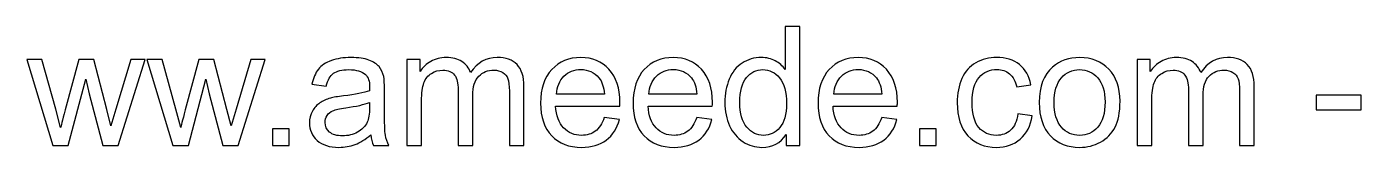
# Model space of a CAD drawing. Header units: inches. Extents: x 37.6 to 85.3, y -40.2 to -18.7.
# Drawn here: x 70.5 to 77.94, y -40.2 to -39.52 of the extents above; entities that cross this region are included whole.
import ezdxf

# ---------------------------------------------------------------- set-up
doc = ezdxf.new("R2010")
doc.units = ezdxf.units.IN
doc.header["$MEASUREMENT"] = 0
doc.layers.add('Layer 1', color=7, linetype='Continuous')

msp = doc.modelspace()

# ---------------------------------------------------------------- linework, layer by layer
at = {"layer": 'Layer 1', "color": 250}
for points, knots in [([(74.7357, -40.185), (74.7357, -40.185), (74.7357, -40.1239), (74.7357, -40.1239), (74.7357, -40.1239), (74.7053, -40.1714), (74.6604, -40.1952), (74.6012, -40.1952), (74.6012, -40.1952), (74.5629, -40.1952), (74.5277, -40.1847), (74.4957, -40.1635), (74.4957, -40.1635), (74.4635, -40.1425), (74.4386, -40.113), (74.4208, -40.0753), (74.4208, -40.0753), (74.4032, -40.0374), (74.3944, -39.9939), (74.3944, -39.9448), (74.3944, -39.9448), (74.3944, -39.8969), (74.4024, -39.8534), (74.4184, -39.8143), (74.4184, -39.8143), (74.4344, -39.7754), (74.4584, -39.7454), (74.4904, -39.7247), (74.4904, -39.7247), (74.5222, -39.7038), (74.5581, -39.6934), (74.5975, -39.6934), (74.5975, -39.6934), (74.6266, -39.6934), (74.6524, -39.6996), (74.675, -39.7118), (74.675, -39.7118), (74.6975, -39.724), (74.7159, -39.7401), (74.7302, -39.7597), (74.7302, -39.7597), (74.7302, -39.7597), (74.7302, -39.5209), (74.7302, -39.5209), (74.7302, -39.5209), (74.7302, -39.5209), (74.8118, -39.5209), (74.8118, -39.5209), (74.8118, -39.5209), (74.8118, -39.5209), (74.8118, -40.185), (74.8118, -40.185), (74.8118, -40.185), (74.8118, -40.185), (74.7357, -40.185), (74.7357, -40.185)], [0, 0, 0, 0, 0.066667, 0.066667, 0.066667, 0.066667, 0.133333, 0.133333, 0.133333, 0.133333, 0.2, 0.2, 0.2, 0.2, 0.266667, 0.266667, 0.266667, 0.266667, 0.333333, 0.333333, 0.333333, 0.333333, 0.4, 0.4, 0.4, 0.4, 0.466667, 0.466667, 0.466667, 0.466667, 0.533333, 0.533333, 0.533333, 0.533333, 0.6, 0.6, 0.6, 0.6, 0.666667, 0.666667, 0.666667, 0.666667, 0.733333, 0.733333, 0.733333, 0.733333, 0.8, 0.8, 0.8, 0.8, 0.866667, 0.866667, 0.866667, 0.866667, 1, 1, 1, 1]), ([(70.6453, -40.185), (70.6453, -40.185), (70.4998, -39.7036), (70.4998, -39.7036), (70.4998, -39.7036), (70.4998, -39.7036), (70.5851, -39.7036), (70.5851, -39.7036), (70.5851, -39.7036), (70.5851, -39.7036), (70.662, -39.9814), (70.662, -39.9814), (70.662, -39.9814), (70.662, -39.9814), (70.6892, -40.0848), (70.6892, -40.0848), (70.6892, -40.0848), (70.6902, -40.0797), (70.6986, -40.0467), (70.7141, -39.9856), (70.7141, -39.9856), (70.7141, -39.9856), (70.7903, -39.7036), (70.7903, -39.7036), (70.7903, -39.7036), (70.7903, -39.7036), (70.8739, -39.7036), (70.8739, -39.7036), (70.8739, -39.7036), (70.8739, -39.7036), (70.9464, -39.9831), (70.9464, -39.9831), (70.9464, -39.9831), (70.9464, -39.9831), (70.97, -40.0748), (70.97, -40.0748), (70.97, -40.0748), (70.97, -40.0748), (70.9977, -39.9819), (70.9977, -39.9819), (70.9977, -39.9819), (70.9977, -39.9819), (71.0809, -39.7036), (71.0809, -39.7036), (71.0809, -39.7036), (71.0809, -39.7036), (71.1602, -39.7036), (71.1602, -39.7036), (71.1602, -39.7036), (71.1602, -39.7036), (71.0091, -40.185), (71.0091, -40.185), (71.0091, -40.185), (71.0091, -40.185), (70.9247, -40.185), (70.9247, -40.185), (70.9247, -40.185), (70.9247, -40.185), (70.8484, -39.897), (70.8484, -39.897), (70.8484, -39.897), (70.8484, -39.897), (70.8291, -39.8146), (70.8291, -39.8146), (70.8291, -39.8146), (70.8291, -39.8146), (70.7317, -40.185), (70.7317, -40.185), (70.7317, -40.185), (70.7317, -40.185), (70.6453, -40.185), (70.6453, -40.185)], [0, 0, 0, 0, 0.052632, 0.052632, 0.052632, 0.052632, 0.105263, 0.105263, 0.105263, 0.105263, 0.157895, 0.157895, 0.157895, 0.157895, 0.210526, 0.210526, 0.210526, 0.210526, 0.263158, 0.263158, 0.263158, 0.263158, 0.315789, 0.315789, 0.315789, 0.315789, 0.368421, 0.368421, 0.368421, 0.368421, 0.421053, 0.421053, 0.421053, 0.421053, 0.473684, 0.473684, 0.473684, 0.473684, 0.526316, 0.526316, 0.526316, 0.526316, 0.578947, 0.578947, 0.578947, 0.578947, 0.631579, 0.631579, 0.631579, 0.631579, 0.684211, 0.684211, 0.684211, 0.684211, 0.736842, 0.736842, 0.736842, 0.736842, 0.789474, 0.789474, 0.789474, 0.789474, 0.842105, 0.842105, 0.842105, 0.842105, 0.894737, 0.894737, 0.894737, 0.894737, 1, 1, 1, 1]), ([(71.3151, -40.185), (71.3151, -40.185), (71.1696, -39.7036), (71.1696, -39.7036), (71.1696, -39.7036), (71.1696, -39.7036), (71.2549, -39.7036), (71.2549, -39.7036), (71.2549, -39.7036), (71.2549, -39.7036), (71.3318, -39.9814), (71.3318, -39.9814), (71.3318, -39.9814), (71.3318, -39.9814), (71.359, -40.0848), (71.359, -40.0848), (71.359, -40.0848), (71.3601, -40.0797), (71.3684, -40.0467), (71.3839, -39.9856), (71.3839, -39.9856), (71.3839, -39.9856), (71.4601, -39.7036), (71.4601, -39.7036), (71.4601, -39.7036), (71.4601, -39.7036), (71.5437, -39.7036), (71.5437, -39.7036), (71.5437, -39.7036), (71.5437, -39.7036), (71.6162, -39.9831), (71.6162, -39.9831), (71.6162, -39.9831), (71.6162, -39.9831), (71.6399, -40.0748), (71.6399, -40.0748), (71.6399, -40.0748), (71.6399, -40.0748), (71.6675, -39.9819), (71.6675, -39.9819), (71.6675, -39.9819), (71.6675, -39.9819), (71.7507, -39.7036), (71.7507, -39.7036), (71.7507, -39.7036), (71.7507, -39.7036), (71.83, -39.7036), (71.83, -39.7036), (71.83, -39.7036), (71.83, -39.7036), (71.679, -40.185), (71.679, -40.185), (71.679, -40.185), (71.679, -40.185), (71.5946, -40.185), (71.5946, -40.185), (71.5946, -40.185), (71.5946, -40.185), (71.5182, -39.897), (71.5182, -39.897), (71.5182, -39.897), (71.5182, -39.897), (71.4989, -39.8146), (71.4989, -39.8146), (71.4989, -39.8146), (71.4989, -39.8146), (71.4015, -40.185), (71.4015, -40.185), (71.4015, -40.185), (71.4015, -40.185), (71.3151, -40.185), (71.3151, -40.185)], [0, 0, 0, 0, 0.052632, 0.052632, 0.052632, 0.052632, 0.105263, 0.105263, 0.105263, 0.105263, 0.157895, 0.157895, 0.157895, 0.157895, 0.210526, 0.210526, 0.210526, 0.210526, 0.263158, 0.263158, 0.263158, 0.263158, 0.315789, 0.315789, 0.315789, 0.315789, 0.368421, 0.368421, 0.368421, 0.368421, 0.421053, 0.421053, 0.421053, 0.421053, 0.473684, 0.473684, 0.473684, 0.473684, 0.526316, 0.526316, 0.526316, 0.526316, 0.578947, 0.578947, 0.578947, 0.578947, 0.631579, 0.631579, 0.631579, 0.631579, 0.684211, 0.684211, 0.684211, 0.684211, 0.736842, 0.736842, 0.736842, 0.736842, 0.789474, 0.789474, 0.789474, 0.789474, 0.842105, 0.842105, 0.842105, 0.842105, 0.894737, 0.894737, 0.894737, 0.894737, 1, 1, 1, 1]), ([(72.4193, -40.1247), (72.389, -40.1505), (72.3598, -40.1686), (72.3318, -40.1793), (72.3318, -40.1793), (72.3038, -40.19), (72.2738, -40.1952), (72.2417, -40.1952), (72.2417, -40.1952), (72.1888, -40.1952), (72.1481, -40.1824), (72.1197, -40.1566), (72.1197, -40.1566), (72.0912, -40.1309), (72.077, -40.098), (72.077, -40.0579), (72.077, -40.0579), (72.077, -40.0344), (72.0824, -40.013), (72.0931, -39.9935), (72.0931, -39.9935), (72.1039, -39.974), (72.118, -39.9585), (72.1353, -39.9468), (72.1353, -39.9468), (72.1528, -39.935), (72.1722, -39.9261), (72.194, -39.9201), (72.194, -39.9201), (72.2101, -39.9159), (72.2344, -39.9119), (72.2667, -39.9078), (72.2667, -39.9078), (72.3326, -39.9001), (72.3812, -39.8907), (72.4123, -39.8799), (72.4123, -39.8799), (72.4126, -39.8687), (72.4128, -39.8616), (72.4128, -39.8587), (72.4128, -39.8587), (72.4128, -39.8256), (72.4051, -39.8023), (72.3896, -39.7887), (72.3896, -39.7887), (72.3687, -39.7703), (72.3377, -39.7611), (72.2965, -39.7611), (72.2965, -39.7611), (72.258, -39.7611), (72.2296, -39.7679), (72.2114, -39.7814), (72.2114, -39.7814), (72.193, -39.7948), (72.1795, -39.8186), (72.1707, -39.853), (72.1707, -39.853), (72.1707, -39.853), (72.0909, -39.8418), (72.0909, -39.8418), (72.0909, -39.8418), (72.0982, -39.8077), (72.1101, -39.78), (72.1268, -39.759), (72.1268, -39.759), (72.1435, -39.7379), (72.1676, -39.7219), (72.1991, -39.7104), (72.1991, -39.7104), (72.2305, -39.6991), (72.2672, -39.6934), (72.3086, -39.6934), (72.3086, -39.6934), (72.3497, -39.6934), (72.3833, -39.6982), (72.4091, -39.708), (72.4091, -39.708), (72.4347, -39.7177), (72.4537, -39.7298), (72.4658, -39.7444), (72.4658, -39.7444), (72.4779, -39.7591), (72.4864, -39.7777), (72.4913, -39.8001), (72.4913, -39.8001), (72.4939, -39.814), (72.4953, -39.839), (72.4953, -39.8751), (72.4953, -39.8751), (72.4953, -39.8751), (72.4953, -39.9833), (72.4953, -39.9833), (72.4953, -39.9833), (72.4953, -40.0589), (72.497, -40.1066), (72.5004, -40.1269), (72.5004, -40.1269), (72.5037, -40.1471), (72.5105, -40.1665), (72.5204, -40.185), (72.5204, -40.185), (72.5204, -40.185), (72.435, -40.185), (72.435, -40.185), (72.435, -40.185), (72.4269, -40.1679), (72.4216, -40.1478), (72.4193, -40.1247)], [0, 0, 0, 0, 0.035714, 0.035714, 0.035714, 0.035714, 0.071429, 0.071429, 0.071429, 0.071429, 0.107143, 0.107143, 0.107143, 0.107143, 0.142857, 0.142857, 0.142857, 0.142857, 0.178571, 0.178571, 0.178571, 0.178571, 0.214286, 0.214286, 0.214286, 0.214286, 0.25, 0.25, 0.25, 0.25, 0.285714, 0.285714, 0.285714, 0.285714, 0.321429, 0.321429, 0.321429, 0.321429, 0.357143, 0.357143, 0.357143, 0.357143, 0.392857, 0.392857, 0.392857, 0.392857, 0.428571, 0.428571, 0.428571, 0.428571, 0.464286, 0.464286, 0.464286, 0.464286, 0.5, 0.5, 0.5, 0.5, 0.535714, 0.535714, 0.535714, 0.535714, 0.571429, 0.571429, 0.571429, 0.571429, 0.607143, 0.607143, 0.607143, 0.607143, 0.642857, 0.642857, 0.642857, 0.642857, 0.678571, 0.678571, 0.678571, 0.678571, 0.714286, 0.714286, 0.714286, 0.714286, 0.75, 0.75, 0.75, 0.75, 0.785714, 0.785714, 0.785714, 0.785714, 0.821429, 0.821429, 0.821429, 0.821429, 0.857143, 0.857143, 0.857143, 0.857143, 0.892857, 0.892857, 0.892857, 0.892857, 0.928571, 0.928571, 0.928571, 0.928571, 1, 1, 1, 1]), ([(72.6207, -40.185), (72.6207, -40.185), (72.6207, -39.7036), (72.6207, -39.7036), (72.6207, -39.7036), (72.6207, -39.7036), (72.694, -39.7036), (72.694, -39.7036), (72.694, -39.7036), (72.694, -39.7036), (72.694, -39.7716), (72.694, -39.7716), (72.694, -39.7716), (72.709, -39.7482), (72.7291, -39.7291), (72.7541, -39.7149), (72.7541, -39.7149), (72.7791, -39.7005), (72.8076, -39.6934), (72.8396, -39.6934), (72.8396, -39.6934), (72.8751, -39.6934), (72.9044, -39.7009), (72.9271, -39.7155), (72.9271, -39.7155), (72.9498, -39.7304), (72.9659, -39.7509), (72.9752, -39.7775), (72.9752, -39.7775), (73.0135, -39.7214), (73.0631, -39.6934), (73.1243, -39.6934), (73.1243, -39.6934), (73.1723, -39.6934), (73.2092, -39.7066), (73.2349, -39.733), (73.2349, -39.733), (73.2607, -39.7594), (73.2737, -39.8001), (73.2737, -39.855), (73.2737, -39.855), (73.2737, -39.855), (73.2737, -40.185), (73.2737, -40.185), (73.2737, -40.185), (73.2737, -40.185), (73.192, -40.185), (73.192, -40.185), (73.192, -40.185), (73.192, -40.185), (73.192, -39.882), (73.192, -39.882), (73.192, -39.882), (73.192, -39.8496), (73.1893, -39.8261), (73.184, -39.8117), (73.184, -39.8117), (73.1788, -39.7973), (73.1692, -39.7859), (73.1551, -39.7771), (73.1551, -39.7771), (73.1412, -39.7682), (73.1248, -39.7639), (73.1061, -39.7639), (73.1061, -39.7639), (73.0721, -39.7639), (73.044, -39.7752), (73.0215, -39.7976), (73.0215, -39.7976), (72.9991, -39.8202), (72.988, -39.8562), (72.988, -39.9057), (72.988, -39.9057), (72.988, -39.9057), (72.988, -40.185), (72.988, -40.185), (72.988, -40.185), (72.988, -40.185), (72.9064, -40.185), (72.9064, -40.185), (72.9064, -40.185), (72.9064, -40.185), (72.9064, -39.8726), (72.9064, -39.8726), (72.9064, -39.8726), (72.9064, -39.8364), (72.8997, -39.8092), (72.8864, -39.7911), (72.8864, -39.7911), (72.8731, -39.773), (72.8513, -39.7639), (72.8212, -39.7639), (72.8212, -39.7639), (72.7983, -39.7639), (72.7771, -39.7699), (72.7577, -39.782), (72.7577, -39.782), (72.7382, -39.7941), (72.7241, -39.8117), (72.7153, -39.835), (72.7153, -39.835), (72.7066, -39.8582), (72.7023, -39.8918), (72.7023, -39.9355), (72.7023, -39.9355), (72.7023, -39.9355), (72.7023, -40.185), (72.7023, -40.185), (72.7023, -40.185), (72.7023, -40.185), (72.6207, -40.185), (72.6207, -40.185)], [0, 0, 0, 0, 0.034483, 0.034483, 0.034483, 0.034483, 0.068966, 0.068966, 0.068966, 0.068966, 0.103448, 0.103448, 0.103448, 0.103448, 0.137931, 0.137931, 0.137931, 0.137931, 0.172414, 0.172414, 0.172414, 0.172414, 0.206897, 0.206897, 0.206897, 0.206897, 0.241379, 0.241379, 0.241379, 0.241379, 0.275862, 0.275862, 0.275862, 0.275862, 0.310345, 0.310345, 0.310345, 0.310345, 0.344828, 0.344828, 0.344828, 0.344828, 0.37931, 0.37931, 0.37931, 0.37931, 0.413793, 0.413793, 0.413793, 0.413793, 0.448276, 0.448276, 0.448276, 0.448276, 0.482759, 0.482759, 0.482759, 0.482759, 0.517241, 0.517241, 0.517241, 0.517241, 0.551724, 0.551724, 0.551724, 0.551724, 0.586207, 0.586207, 0.586207, 0.586207, 0.62069, 0.62069, 0.62069, 0.62069, 0.655172, 0.655172, 0.655172, 0.655172, 0.689655, 0.689655, 0.689655, 0.689655, 0.724138, 0.724138, 0.724138, 0.724138, 0.758621, 0.758621, 0.758621, 0.758621, 0.793103, 0.793103, 0.793103, 0.793103, 0.827586, 0.827586, 0.827586, 0.827586, 0.862069, 0.862069, 0.862069, 0.862069, 0.896552, 0.896552, 0.896552, 0.896552, 0.931034, 0.931034, 0.931034, 0.931034, 1, 1, 1, 1]), ([(73.7217, -40.0292), (73.7217, -40.0292), (73.8061, -40.0403), (73.8061, -40.0403), (73.8061, -40.0403), (73.7929, -40.0893), (73.7683, -40.1275), (73.7325, -40.1546), (73.7325, -40.1546), (73.6966, -40.1816), (73.6509, -40.1952), (73.595, -40.1952), (73.595, -40.1952), (73.5249, -40.1952), (73.4692, -40.1736), (73.4281, -40.1303), (73.4281, -40.1303), (73.387, -40.0872), (73.3664, -40.0264), (73.3664, -39.9483), (73.3664, -39.9483), (73.3664, -39.8676), (73.3871, -39.8049), (73.4287, -39.7604), (73.4287, -39.7604), (73.4703, -39.7157), (73.5242, -39.6934), (73.5906, -39.6934), (73.5906, -39.6934), (73.6547, -39.6934), (73.7071, -39.7152), (73.7478, -39.759), (73.7478, -39.759), (73.7884, -39.8027), (73.8088, -39.8642), (73.8088, -39.9435), (73.8088, -39.9435), (73.8088, -39.9483), (73.8087, -39.9556), (73.8084, -39.9652), (73.8084, -39.9652), (73.8084, -39.9652), (73.4499, -39.9652), (73.4499, -39.9652), (73.4499, -39.9652), (73.453, -40.0179), (73.4678, -40.0584), (73.4947, -40.0864), (73.4947, -40.0864), (73.5215, -40.1144), (73.555, -40.1284), (73.595, -40.1284), (73.595, -40.1284), (73.6249, -40.1284), (73.6504, -40.1205), (73.6714, -40.1048), (73.6714, -40.1048), (73.6926, -40.089), (73.7093, -40.0638), (73.7217, -40.0292)], [0, 0, 0, 0, 0.0625, 0.0625, 0.0625, 0.0625, 0.125, 0.125, 0.125, 0.125, 0.1875, 0.1875, 0.1875, 0.1875, 0.25, 0.25, 0.25, 0.25, 0.3125, 0.3125, 0.3125, 0.3125, 0.375, 0.375, 0.375, 0.375, 0.4375, 0.4375, 0.4375, 0.4375, 0.5, 0.5, 0.5, 0.5, 0.5625, 0.5625, 0.5625, 0.5625, 0.625, 0.625, 0.625, 0.625, 0.6875, 0.6875, 0.6875, 0.6875, 0.75, 0.75, 0.75, 0.75, 0.8125, 0.8125, 0.8125, 0.8125, 0.875, 0.875, 0.875, 0.875, 1, 1, 1, 1]), ([(74.2375, -40.0292), (74.2375, -40.0292), (74.3219, -40.0403), (74.3219, -40.0403), (74.3219, -40.0403), (74.3088, -40.0893), (74.2842, -40.1275), (74.2483, -40.1546), (74.2483, -40.1546), (74.2125, -40.1816), (74.1667, -40.1952), (74.1109, -40.1952), (74.1109, -40.1952), (74.0407, -40.1952), (73.9851, -40.1736), (73.9439, -40.1303), (73.9439, -40.1303), (73.9028, -40.0872), (73.8823, -40.0264), (73.8823, -39.9483), (73.8823, -39.9483), (73.8823, -39.8676), (73.903, -39.8049), (73.9446, -39.7604), (73.9446, -39.7604), (73.9861, -39.7157), (74.0401, -39.6934), (74.1064, -39.6934), (74.1064, -39.6934), (74.1706, -39.6934), (74.223, -39.7152), (74.2636, -39.759), (74.2636, -39.759), (74.3043, -39.8027), (74.3247, -39.8642), (74.3247, -39.9435), (74.3247, -39.9435), (74.3247, -39.9483), (74.3245, -39.9556), (74.3242, -39.9652), (74.3242, -39.9652), (74.3242, -39.9652), (73.9657, -39.9652), (73.9657, -39.9652), (73.9657, -39.9652), (73.9688, -40.0179), (73.9837, -40.0584), (74.0106, -40.0864), (74.0106, -40.0864), (74.0373, -40.1144), (74.0709, -40.1284), (74.1109, -40.1284), (74.1109, -40.1284), (74.1407, -40.1284), (74.1662, -40.1205), (74.1873, -40.1048), (74.1873, -40.1048), (74.2084, -40.089), (74.2251, -40.0638), (74.2375, -40.0292)], [0, 0, 0, 0, 0.0625, 0.0625, 0.0625, 0.0625, 0.125, 0.125, 0.125, 0.125, 0.1875, 0.1875, 0.1875, 0.1875, 0.25, 0.25, 0.25, 0.25, 0.3125, 0.3125, 0.3125, 0.3125, 0.375, 0.375, 0.375, 0.375, 0.4375, 0.4375, 0.4375, 0.4375, 0.5, 0.5, 0.5, 0.5, 0.5625, 0.5625, 0.5625, 0.5625, 0.625, 0.625, 0.625, 0.625, 0.6875, 0.6875, 0.6875, 0.6875, 0.75, 0.75, 0.75, 0.75, 0.8125, 0.8125, 0.8125, 0.8125, 0.875, 0.875, 0.875, 0.875, 1, 1, 1, 1]), ([(75.2692, -40.0292), (75.2692, -40.0292), (75.3536, -40.0403), (75.3536, -40.0403), (75.3536, -40.0403), (75.3405, -40.0893), (75.3159, -40.1275), (75.28, -40.1546), (75.28, -40.1546), (75.2442, -40.1816), (75.1984, -40.1952), (75.1426, -40.1952), (75.1426, -40.1952), (75.0724, -40.1952), (75.0168, -40.1736), (74.9756, -40.1303), (74.9756, -40.1303), (74.9345, -40.0872), (74.914, -40.0264), (74.914, -39.9483), (74.914, -39.9483), (74.914, -39.8676), (74.9347, -39.8049), (74.9763, -39.7604), (74.9763, -39.7604), (75.0178, -39.7157), (75.0718, -39.6934), (75.1381, -39.6934), (75.1381, -39.6934), (75.2023, -39.6934), (75.2547, -39.7152), (75.2953, -39.759), (75.2953, -39.759), (75.336, -39.8027), (75.3564, -39.8642), (75.3564, -39.9435), (75.3564, -39.9435), (75.3564, -39.9483), (75.3562, -39.9556), (75.3559, -39.9652), (75.3559, -39.9652), (75.3559, -39.9652), (74.9974, -39.9652), (74.9974, -39.9652), (74.9974, -39.9652), (75.0005, -40.0179), (75.0154, -40.0584), (75.0423, -40.0864), (75.0423, -40.0864), (75.069, -40.1144), (75.1026, -40.1284), (75.1426, -40.1284), (75.1426, -40.1284), (75.1724, -40.1284), (75.1979, -40.1205), (75.219, -40.1048), (75.219, -40.1048), (75.2401, -40.089), (75.2568, -40.0638), (75.2692, -40.0292)], [0, 0, 0, 0, 0.0625, 0.0625, 0.0625, 0.0625, 0.125, 0.125, 0.125, 0.125, 0.1875, 0.1875, 0.1875, 0.1875, 0.25, 0.25, 0.25, 0.25, 0.3125, 0.3125, 0.3125, 0.3125, 0.375, 0.375, 0.375, 0.375, 0.4375, 0.4375, 0.4375, 0.4375, 0.5, 0.5, 0.5, 0.5, 0.5625, 0.5625, 0.5625, 0.5625, 0.625, 0.625, 0.625, 0.625, 0.6875, 0.6875, 0.6875, 0.6875, 0.75, 0.75, 0.75, 0.75, 0.8125, 0.8125, 0.8125, 0.8125, 0.875, 0.875, 0.875, 0.875, 1, 1, 1, 1]), ([(76.0288, -40.0088), (76.0288, -40.0088), (76.1086, -40.0199), (76.1086, -40.0199), (76.1086, -40.0199), (76.0998, -40.0748), (76.0775, -40.1176), (76.0415, -40.1487), (76.0415, -40.1487), (76.0055, -40.1798), (75.9611, -40.1952), (75.9087, -40.1952), (75.9087, -40.1952), (75.843, -40.1952), (75.7902, -40.1737), (75.7503, -40.1307), (75.7503, -40.1307), (75.7102, -40.0878), (75.6903, -40.0262), (75.6903, -39.9462), (75.6903, -39.9462), (75.6903, -39.8942), (75.6989, -39.8489), (75.7161, -39.81), (75.7161, -39.81), (75.7333, -39.7712), (75.7594, -39.742), (75.7946, -39.7226), (75.7946, -39.7226), (75.8297, -39.7032), (75.8679, -39.6934), (75.9093, -39.6934), (75.9093, -39.6934), (75.9614, -39.6934), (76.0043, -39.7066), (76.0373, -39.733), (76.0373, -39.733), (76.0706, -39.7594), (76.0919, -39.797), (76.1012, -39.8455), (76.1012, -39.8455), (76.1012, -39.8455), (76.0223, -39.8576), (76.0223, -39.8576), (76.0223, -39.8576), (76.0148, -39.8253), (76.0015, -39.801), (75.9821, -39.7846), (75.9821, -39.7846), (75.963, -39.7684), (75.9398, -39.7602), (75.9126, -39.7602), (75.9126, -39.7602), (75.8715, -39.7602), (75.8381, -39.7749), (75.8123, -39.8043), (75.8123, -39.8043), (75.7866, -39.8338), (75.7738, -39.8802), (75.7738, -39.9439), (75.7738, -39.9439), (75.7738, -40.0085), (75.7861, -40.0553), (75.8109, -40.0845), (75.8109, -40.0845), (75.8358, -40.1137), (75.8681, -40.1284), (75.9078, -40.1284), (75.9078, -40.1284), (75.9399, -40.1284), (75.9667, -40.1187), (75.988, -40.0991), (75.988, -40.0991), (76.0095, -40.0796), (76.0231, -40.0494), (76.0288, -40.0088)], [0, 0, 0, 0, 0.05, 0.05, 0.05, 0.05, 0.1, 0.1, 0.1, 0.1, 0.15, 0.15, 0.15, 0.15, 0.2, 0.2, 0.2, 0.2, 0.25, 0.25, 0.25, 0.25, 0.3, 0.3, 0.3, 0.3, 0.35, 0.35, 0.35, 0.35, 0.4, 0.4, 0.4, 0.4, 0.45, 0.45, 0.45, 0.45, 0.5, 0.5, 0.5, 0.5, 0.55, 0.55, 0.55, 0.55, 0.6, 0.6, 0.6, 0.6, 0.65, 0.65, 0.65, 0.65, 0.7, 0.7, 0.7, 0.7, 0.75, 0.75, 0.75, 0.75, 0.8, 0.8, 0.8, 0.8, 0.85, 0.85, 0.85, 0.85, 0.9, 0.9, 0.9, 0.9, 1, 1, 1, 1]), ([(76.1476, -39.9443), (76.1476, -39.8554), (76.1723, -39.7896), (76.2219, -39.7468), (76.2219, -39.7468), (76.2632, -39.7112), (76.3137, -39.6934), (76.3732, -39.6934), (76.3732, -39.6934), (76.4393, -39.6934), (76.4934, -39.7151), (76.5354, -39.7584), (76.5354, -39.7584), (76.5773, -39.8015), (76.5983, -39.8613), (76.5983, -39.9375), (76.5983, -39.9375), (76.5983, -39.9994), (76.589, -40.0479), (76.5705, -40.0833), (76.5705, -40.0833), (76.5519, -40.1187), (76.5249, -40.1462), (76.4893, -40.1658), (76.4893, -40.1658), (76.4539, -40.1855), (76.4151, -40.1952), (76.3732, -40.1952), (76.3732, -40.1952), (76.3058, -40.1952), (76.2514, -40.1737), (76.2099, -40.1306), (76.2099, -40.1306), (76.1683, -40.0875), (76.1476, -40.0253), (76.1476, -39.9443)], [0, 0, 0, 0, 0.1, 0.1, 0.1, 0.1, 0.2, 0.2, 0.2, 0.2, 0.3, 0.3, 0.3, 0.3, 0.4, 0.4, 0.4, 0.4, 0.5, 0.5, 0.5, 0.5, 0.6, 0.6, 0.6, 0.6, 0.7, 0.7, 0.7, 0.7, 0.8, 0.8, 0.8, 0.8, 1, 1, 1, 1]), ([(76.694, -40.185), (76.694, -40.185), (76.694, -39.7036), (76.694, -39.7036), (76.694, -39.7036), (76.694, -39.7036), (76.7673, -39.7036), (76.7673, -39.7036), (76.7673, -39.7036), (76.7673, -39.7036), (76.7673, -39.7716), (76.7673, -39.7716), (76.7673, -39.7716), (76.7823, -39.7482), (76.8024, -39.7291), (76.8274, -39.7149), (76.8274, -39.7149), (76.8525, -39.7005), (76.8809, -39.6934), (76.9129, -39.6934), (76.9129, -39.6934), (76.9485, -39.6934), (76.9777, -39.7009), (77.0004, -39.7155), (77.0004, -39.7155), (77.0231, -39.7304), (77.0392, -39.7509), (77.0485, -39.7775), (77.0485, -39.7775), (77.0868, -39.7214), (77.1364, -39.6934), (77.1976, -39.6934), (77.1976, -39.6934), (77.2456, -39.6934), (77.2825, -39.7066), (77.3082, -39.733), (77.3082, -39.733), (77.334, -39.7594), (77.347, -39.8001), (77.347, -39.855), (77.347, -39.855), (77.347, -39.855), (77.347, -40.185), (77.347, -40.185), (77.347, -40.185), (77.347, -40.185), (77.2654, -40.185), (77.2654, -40.185), (77.2654, -40.185), (77.2654, -40.185), (77.2654, -39.882), (77.2654, -39.882), (77.2654, -39.882), (77.2654, -39.8496), (77.2626, -39.8261), (77.2573, -39.8117), (77.2573, -39.8117), (77.2521, -39.7973), (77.2425, -39.7859), (77.2284, -39.7771), (77.2284, -39.7771), (77.2145, -39.7682), (77.1981, -39.7639), (77.1794, -39.7639), (77.1794, -39.7639), (77.1454, -39.7639), (77.1173, -39.7752), (77.0949, -39.7976), (77.0949, -39.7976), (77.0724, -39.8202), (77.0613, -39.8562), (77.0613, -39.9057), (77.0613, -39.9057), (77.0613, -39.9057), (77.0613, -40.185), (77.0613, -40.185), (77.0613, -40.185), (77.0613, -40.185), (76.9797, -40.185), (76.9797, -40.185), (76.9797, -40.185), (76.9797, -40.185), (76.9797, -39.8726), (76.9797, -39.8726), (76.9797, -39.8726), (76.9797, -39.8364), (76.973, -39.8092), (76.9597, -39.7911), (76.9597, -39.7911), (76.9464, -39.773), (76.9246, -39.7639), (76.8945, -39.7639), (76.8945, -39.7639), (76.8716, -39.7639), (76.8504, -39.7699), (76.831, -39.782), (76.831, -39.782), (76.8115, -39.7941), (76.7974, -39.8117), (76.7886, -39.835), (76.7886, -39.835), (76.78, -39.8582), (76.7756, -39.8918), (76.7756, -39.9355), (76.7756, -39.9355), (76.7756, -39.9355), (76.7756, -40.185), (76.7756, -40.185), (76.7756, -40.185), (76.7756, -40.185), (76.694, -40.185), (76.694, -40.185)], [0, 0, 0, 0, 0.034483, 0.034483, 0.034483, 0.034483, 0.068966, 0.068966, 0.068966, 0.068966, 0.103448, 0.103448, 0.103448, 0.103448, 0.137931, 0.137931, 0.137931, 0.137931, 0.172414, 0.172414, 0.172414, 0.172414, 0.206897, 0.206897, 0.206897, 0.206897, 0.241379, 0.241379, 0.241379, 0.241379, 0.275862, 0.275862, 0.275862, 0.275862, 0.310345, 0.310345, 0.310345, 0.310345, 0.344828, 0.344828, 0.344828, 0.344828, 0.37931, 0.37931, 0.37931, 0.37931, 0.413793, 0.413793, 0.413793, 0.413793, 0.448276, 0.448276, 0.448276, 0.448276, 0.482759, 0.482759, 0.482759, 0.482759, 0.517241, 0.517241, 0.517241, 0.517241, 0.551724, 0.551724, 0.551724, 0.551724, 0.586207, 0.586207, 0.586207, 0.586207, 0.62069, 0.62069, 0.62069, 0.62069, 0.655172, 0.655172, 0.655172, 0.655172, 0.689655, 0.689655, 0.689655, 0.689655, 0.724138, 0.724138, 0.724138, 0.724138, 0.758621, 0.758621, 0.758621, 0.758621, 0.793103, 0.793103, 0.793103, 0.793103, 0.827586, 0.827586, 0.827586, 0.827586, 0.862069, 0.862069, 0.862069, 0.862069, 0.896552, 0.896552, 0.896552, 0.896552, 0.931034, 0.931034, 0.931034, 0.931034, 1, 1, 1, 1]), ([(73.4545, -39.8984), (73.4545, -39.8984), (73.7226, -39.8984), (73.7226, -39.8984), (73.7226, -39.8984), (73.719, -39.8579), (73.7087, -39.8276), (73.6918, -39.8074), (73.6918, -39.8074), (73.666, -39.776), (73.6323, -39.7602), (73.591, -39.7602), (73.591, -39.7602), (73.5536, -39.7602), (73.5222, -39.7727), (73.4967, -39.7978), (73.4967, -39.7978), (73.4714, -39.8228), (73.4573, -39.8564), (73.4545, -39.8984)], [0, 0, 0, 0, 0.166667, 0.166667, 0.166667, 0.166667, 0.333333, 0.333333, 0.333333, 0.333333, 0.5, 0.5, 0.5, 0.5, 0.666667, 0.666667, 0.666667, 0.666667, 1, 1, 1, 1]), ([(73.9704, -39.8984), (73.9704, -39.8984), (74.2384, -39.8984), (74.2384, -39.8984), (74.2384, -39.8984), (74.2349, -39.8579), (74.2245, -39.8276), (74.2077, -39.8074), (74.2077, -39.8074), (74.1819, -39.776), (74.1482, -39.7602), (74.1069, -39.7602), (74.1069, -39.7602), (74.0695, -39.7602), (74.0381, -39.7727), (74.0126, -39.7978), (74.0126, -39.7978), (73.9872, -39.8228), (73.9732, -39.8564), (73.9704, -39.8984)], [0, 0, 0, 0, 0.166667, 0.166667, 0.166667, 0.166667, 0.333333, 0.333333, 0.333333, 0.333333, 0.5, 0.5, 0.5, 0.5, 0.666667, 0.666667, 0.666667, 0.666667, 1, 1, 1, 1]), ([(74.4779, -39.9449), (74.4779, -40.0065), (74.4909, -40.0524), (74.517, -40.0828), (74.517, -40.0828), (74.543, -40.1133), (74.5737, -40.1284), (74.6091, -40.1284), (74.6091, -40.1284), (74.6448, -40.1284), (74.6751, -40.1139), (74.7002, -40.0848), (74.7002, -40.0848), (74.7251, -40.0558), (74.7376, -40.0114), (74.7376, -39.9517), (74.7376, -39.9517), (74.7376, -39.8862), (74.7249, -39.838), (74.6994, -39.8072), (74.6994, -39.8072), (74.6741, -39.7764), (74.6427, -39.7611), (74.6054, -39.7611), (74.6054, -39.7611), (74.5691, -39.7611), (74.5388, -39.7758), (74.5144, -39.8053), (74.5144, -39.8053), (74.4901, -39.8349), (74.4779, -39.8814), (74.4779, -39.9449)], [0, 0, 0, 0, 0.111111, 0.111111, 0.111111, 0.111111, 0.222222, 0.222222, 0.222222, 0.222222, 0.333333, 0.333333, 0.333333, 0.333333, 0.444444, 0.444444, 0.444444, 0.444444, 0.555556, 0.555556, 0.555556, 0.555556, 0.666667, 0.666667, 0.666667, 0.666667, 0.777778, 0.777778, 0.777778, 0.777778, 1, 1, 1, 1]), ([(75.0021, -39.8984), (75.0021, -39.8984), (75.2701, -39.8984), (75.2701, -39.8984), (75.2701, -39.8984), (75.2666, -39.8579), (75.2562, -39.8276), (75.2394, -39.8074), (75.2394, -39.8074), (75.2136, -39.776), (75.1799, -39.7602), (75.1386, -39.7602), (75.1386, -39.7602), (75.1012, -39.7602), (75.0698, -39.7727), (75.0443, -39.7978), (75.0443, -39.7978), (75.0189, -39.8228), (75.0049, -39.8564), (75.0021, -39.8984)], [0, 0, 0, 0, 0.166667, 0.166667, 0.166667, 0.166667, 0.333333, 0.333333, 0.333333, 0.333333, 0.5, 0.5, 0.5, 0.5, 0.666667, 0.666667, 0.666667, 0.666667, 1, 1, 1, 1]), ([(76.231, -39.9445), (76.231, -40.006), (76.2445, -40.0521), (76.2714, -40.0825), (76.2714, -40.0825), (76.2984, -40.1131), (76.3323, -40.1284), (76.3732, -40.1284), (76.3732, -40.1284), (76.4137, -40.1284), (76.4474, -40.1131), (76.4745, -40.0824), (76.4745, -40.0824), (76.5014, -40.0516), (76.5148, -40.0048), (76.5148, -39.9418), (76.5148, -39.9418), (76.5148, -39.8825), (76.5012, -39.8375), (76.4742, -39.807), (76.4742, -39.807), (76.4471, -39.7764), (76.4134, -39.7611), (76.3732, -39.7611), (76.3732, -39.7611), (76.3323, -39.7611), (76.2984, -39.7763), (76.2714, -39.8067), (76.2714, -39.8067), (76.2445, -39.8372), (76.231, -39.8831), (76.231, -39.9445)], [0, 0, 0, 0, 0.111111, 0.111111, 0.111111, 0.111111, 0.222222, 0.222222, 0.222222, 0.222222, 0.333333, 0.333333, 0.333333, 0.333333, 0.444444, 0.444444, 0.444444, 0.444444, 0.555556, 0.555556, 0.555556, 0.555556, 0.666667, 0.666667, 0.666667, 0.666667, 0.777778, 0.777778, 0.777778, 0.777778, 1, 1, 1, 1]), ([(72.4128, -39.9439), (72.3831, -39.9559), (72.3386, -39.9661), (72.2792, -39.9745), (72.2792, -39.9745), (72.2455, -39.9793), (72.2217, -39.9847), (72.2078, -39.9907), (72.2078, -39.9907), (72.1939, -39.9967), (72.1832, -40.0055), (72.1756, -40.017), (72.1756, -40.017), (72.1681, -40.0286), (72.1642, -40.0414), (72.1642, -40.0556), (72.1642, -40.0556), (72.1642, -40.0771), (72.1724, -40.0952), (72.1889, -40.1096), (72.1889, -40.1096), (72.2055, -40.1239), (72.2296, -40.1312), (72.2613, -40.1312), (72.2613, -40.1312), (72.2927, -40.1312), (72.3206, -40.1244), (72.3452, -40.1107), (72.3452, -40.1107), (72.3697, -40.0971), (72.3877, -40.0783), (72.3992, -40.0547), (72.3992, -40.0547), (72.408, -40.0363), (72.4123, -40.0092), (72.4123, -39.9735), (72.4123, -39.9735), (72.4123, -39.9735), (72.4128, -39.9439), (72.4128, -39.9439)], [0, 0, 0, 0, 0.090909, 0.090909, 0.090909, 0.090909, 0.181818, 0.181818, 0.181818, 0.181818, 0.272727, 0.272727, 0.272727, 0.272727, 0.363636, 0.363636, 0.363636, 0.363636, 0.454545, 0.454545, 0.454545, 0.454545, 0.545455, 0.545455, 0.545455, 0.545455, 0.636364, 0.636364, 0.636364, 0.636364, 0.727273, 0.727273, 0.727273, 0.727273, 0.818182, 0.818182, 0.818182, 0.818182, 1, 1, 1, 1]), ([(77.6919, -39.9856), (77.6919, -39.9856), (77.6919, -39.904), (77.6919, -39.904), (77.6919, -39.904), (77.6919, -39.904), (77.9441, -39.904), (77.9441, -39.904), (77.9441, -39.904), (77.9441, -39.904), (77.9441, -39.9856), (77.9441, -39.9856), (77.9441, -39.9856), (77.9441, -39.9856), (77.6919, -39.9856), (77.6919, -39.9856)], [0, 0, 0, 0, 0.2, 0.2, 0.2, 0.2, 0.4, 0.4, 0.4, 0.4, 0.6, 0.6, 0.6, 0.6, 1, 1, 1, 1]), ([(71.8703, -40.185), (71.8703, -40.185), (71.8703, -40.0923), (71.8703, -40.0923), (71.8703, -40.0923), (71.8703, -40.0923), (71.9631, -40.0923), (71.9631, -40.0923), (71.9631, -40.0923), (71.9631, -40.0923), (71.9631, -40.185), (71.9631, -40.185), (71.9631, -40.185), (71.9631, -40.185), (71.8703, -40.185), (71.8703, -40.185)], [0, 0, 0, 0, 0.2, 0.2, 0.2, 0.2, 0.4, 0.4, 0.4, 0.4, 0.6, 0.6, 0.6, 0.6, 1, 1, 1, 1]), ([(75.4799, -40.185), (75.4799, -40.185), (75.4799, -40.0923), (75.4799, -40.0923), (75.4799, -40.0923), (75.4799, -40.0923), (75.5727, -40.0923), (75.5727, -40.0923), (75.5727, -40.0923), (75.5727, -40.0923), (75.5727, -40.185), (75.5727, -40.185), (75.5727, -40.185), (75.5727, -40.185), (75.4799, -40.185), (75.4799, -40.185)], [0, 0, 0, 0, 0.2, 0.2, 0.2, 0.2, 0.4, 0.4, 0.4, 0.4, 0.6, 0.6, 0.6, 0.6, 1, 1, 1, 1])]:
    msp.add_open_spline(points, degree=3, knots=knots, dxfattribs=at)

doc.saveas('drawing.dxf')
